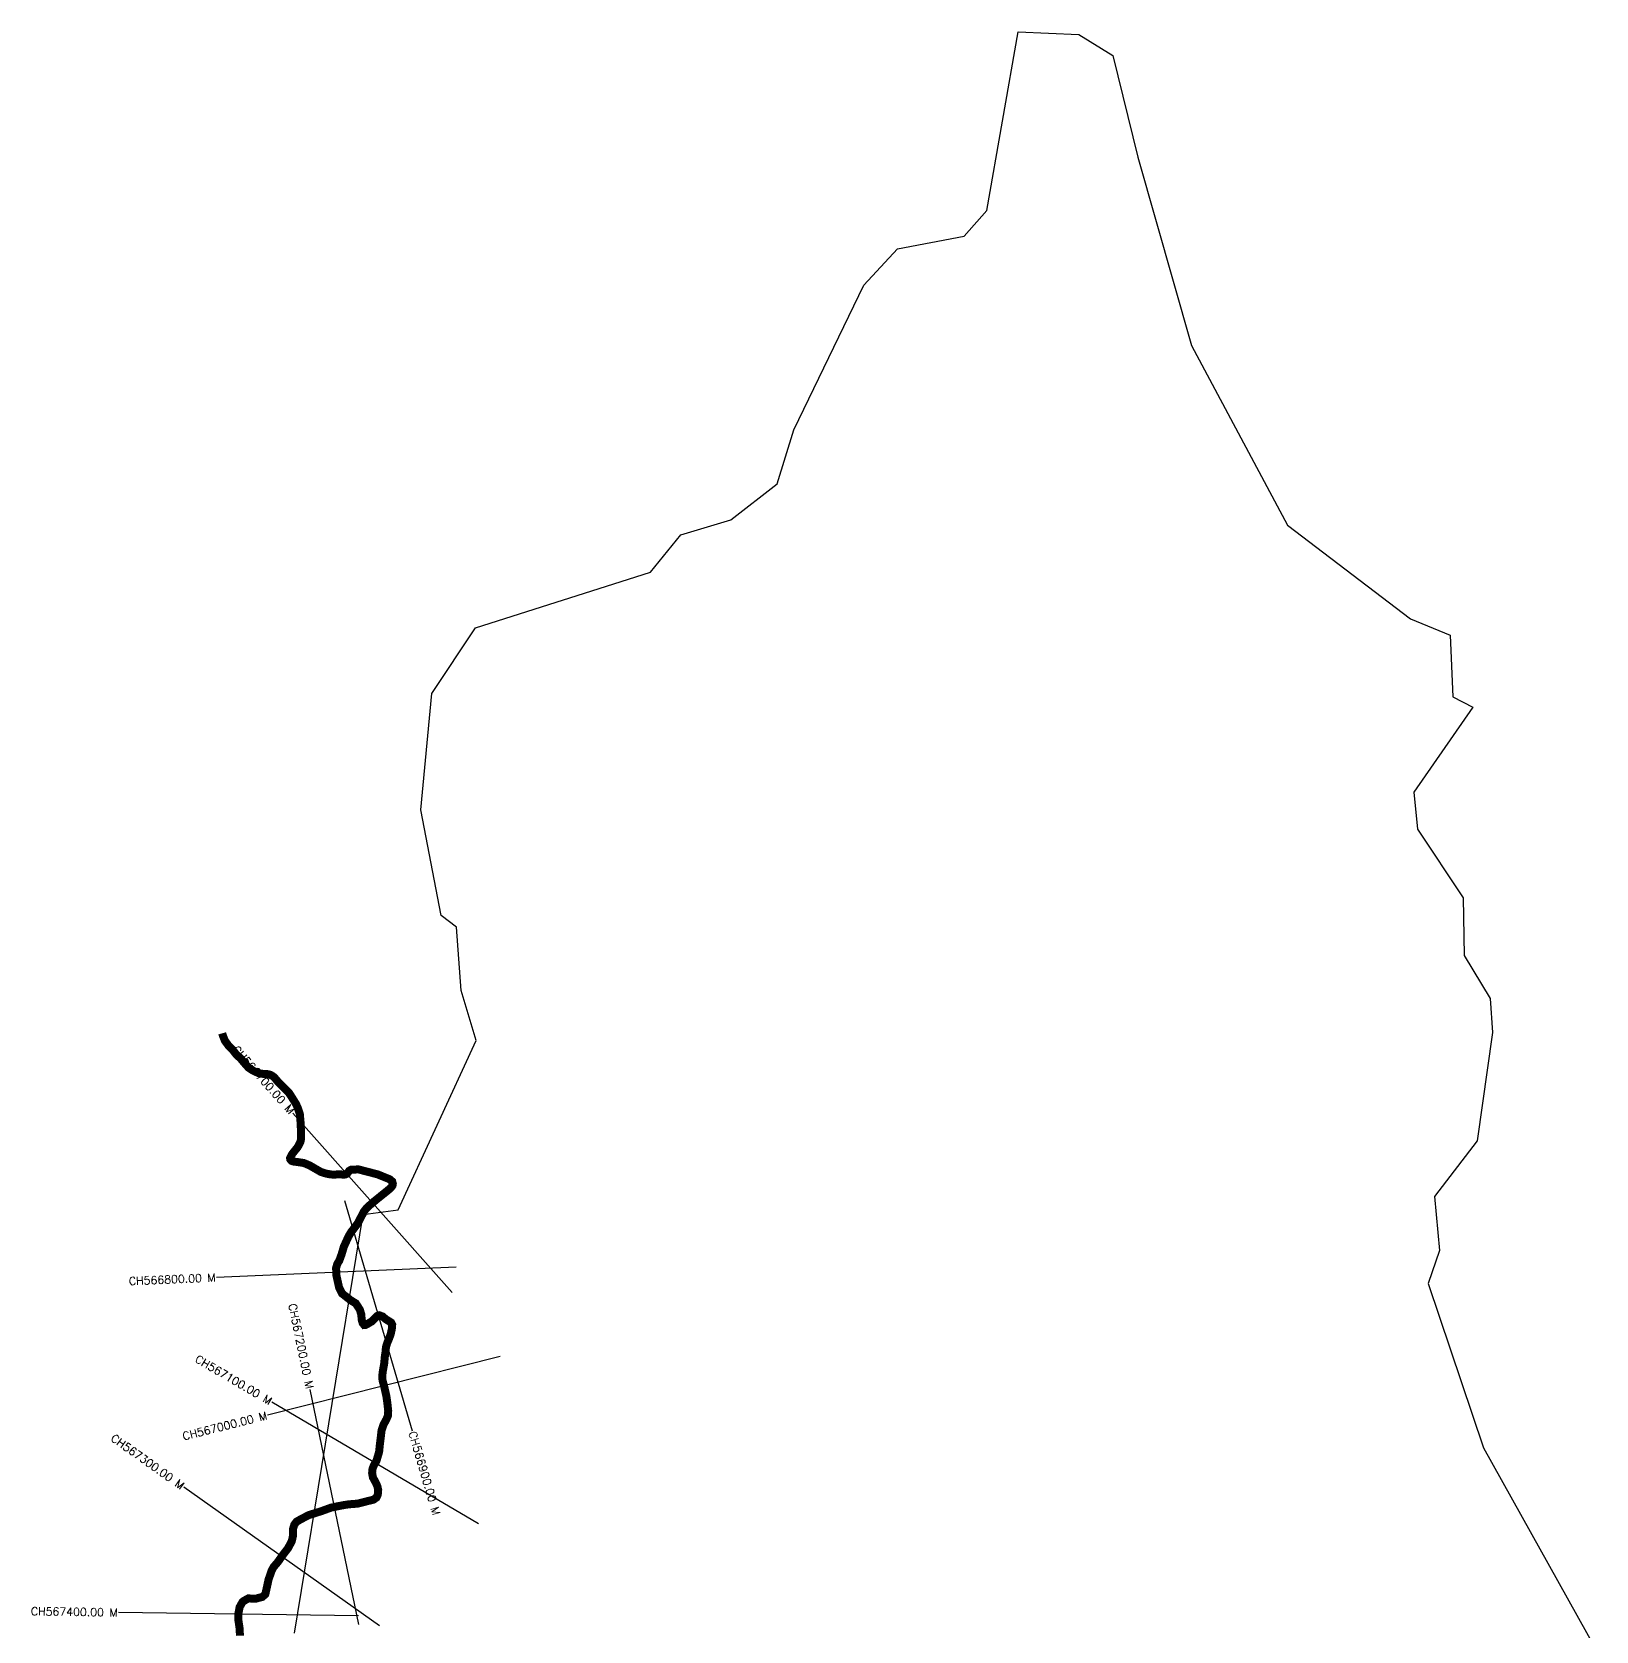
# Model space of a CAD drawing. Header units: metres. Extents: x 320373 to 323141, y 1845427 to 1849262.
# Drawn here: x 320384 to 322339, y 1847263 to 1849262 of the extents above; entities that cross this region are included whole.
import ezdxf
from ezdxf.enums import TextEntityAlignment as Align

# ---------------------------------------------------------------- set-up
doc = ezdxf.new("R2010")
doc.units = ezdxf.units.M
for name, color, linetype in [('CS', 134, 'Continuous'), ('CSMark', 6, 'Continuous'), ('UNPROTECTED', 10, 'Continuous'), ('VILLAGE BOUNDRY', 10, 'Continuous')]:
    doc.layers.add(name, color=color, linetype=linetype)
doc.styles.get("Standard").update_dxf_attribs({"font": 'simplex.shx'})

msp = doc.modelspace()

# ---------------------------------------------------------------- linework, layer by layer
at = {"layer": 'CS'}
for p, q in [((320909.2, 1847686.2), (320710.2, 1847910.6)), ((320774.5, 1847801.3), (320859.1, 1847513.4)), ((320914.2, 1847717.9), (320614.5, 1847705.1)), ((320969.4, 1847606.4), (320678.5, 1847533.1)), ((320792.7, 1847271.4), (320731.7, 1847565.1)), ((320942.4, 1847397.1), (320683.7, 1847549.1)), ((320818.6, 1847269.6), (320573.7, 1847442.8)), ((320792.1, 1847282), (320492.1, 1847286.4))]:
    msp.add_line(p, q, dxfattribs=at)
at = {"layer": 'UNPROTECTED', "const_width": 10, "flags": 128}
msp.add_lwpolyline([(320621.8, 1848010.2), (320622.6, 1848007.4), (320625.2, 1848000.9), (320629.9, 1847994.5), (320634.3, 1847990.3), (320639.8, 1847983.2), (320644.3, 1847979.3), (320651.1, 1847971.3), (320654.8, 1847967.2), (320660.5, 1847963.5), (320663.1, 1847962.2), (320667.7, 1847960.3), (320673.5, 1847959.4), (320677.6, 1847959.4), (320681.8, 1847958.4), (320685.1, 1847956.6), (320687.5, 1847954.4), (320692.1, 1847949), (320698.1, 1847943.1), (320704.8, 1847936.5), (320708.8, 1847930.4), (320713.7, 1847922.5), (320716, 1847917.8), (320718.9, 1847909.1), (320719.7, 1847899.7), (320720.3, 1847888.1), (320720.5, 1847878.9), (320719.6, 1847874.5), (320716.2, 1847868), (320709.6, 1847859.8), (320708.3, 1847857.6), (320706.7, 1847854.4), (320706.8, 1847852.8), (320708.5, 1847850.8), (320710.8, 1847850), (320717.5, 1847849.1), (320723.8, 1847848.1), (320730.9, 1847845.2), (320745.1, 1847837), (320751.7, 1847834.9), (320757.4, 1847833.8), (320763, 1847833.6), (320767.6, 1847834.1), (320770.7, 1847833.8), (320774, 1847833.5), (320776.3, 1847834), (320778, 1847834.9), (320780.5, 1847838.3), (320783.1, 1847839.8), (320792.3, 1847840.1), (320804.1, 1847837), (320815.9, 1847834), (320828, 1847829.1), (320831.3, 1847827.7), (320834.4, 1847825), (320835.1, 1847822.2), (320834.7, 1847819.9), (320832.5, 1847817), (320828.5, 1847813.6), (320810.1, 1847798.8), (320802.6, 1847792.1), (320799.1, 1847787.7), (320791.3, 1847772.8), (320782.7, 1847761.4), (320779.5, 1847755.9), (320773.9, 1847743.6), (320771.1, 1847734.1), (320768.2, 1847726.1), (320765.7, 1847722.1), (320764.2, 1847716.8), (320764.5, 1847708), (320768, 1847692.3), (320771.8, 1847684.9), (320782.4, 1847676.6), (320788.8, 1847672.7), (320793.8, 1847665), (320795.6, 1847659.2), (320796.3, 1847651.9), (320797.4, 1847648.1), (320799.4, 1847645.6), (320800.7, 1847645.7), (320803.9, 1847647.3), (320809.2, 1847650.4), (320813.3, 1847654.8), (320815.7, 1847657), (320818.3, 1847657.8), (320822.3, 1847656.3), (320826.7, 1847652.6), (320830.1, 1847650.6), (320833, 1847648.7), (320834.3, 1847646), (320833.8, 1847640.3), (320832.4, 1847634), (320830, 1847627.7), (320828, 1847622.9), (320826.5, 1847617.9), (320826.1, 1847612.8), (320825, 1847605.2), (320824.3, 1847597.4), (320822.7, 1847588.6), (320822, 1847583.1), (320822.2, 1847576.8), (320824.6, 1847567.5), (320827, 1847557), (320828.3, 1847547.9), (320829.3, 1847538.7), (320829.2, 1847532.8), (320827.2, 1847528), (320823.5, 1847521.2), (320821, 1847513.7), (320820.2, 1847506.6), (320818.9, 1847496.1), (320818, 1847487.2), (320814.6, 1847475.7), (320811.7, 1847470.9), (320809.7, 1847465.9), (320809.2, 1847460.6), (320810.3, 1847455), (320814, 1847448.2), (320815.9, 1847443.8), (320816.8, 1847439.6), (320816.7, 1847436), (320816.1, 1847433.2), (320814.6, 1847430), (320810.8, 1847427.3), (320804.8, 1847425.9), (320791, 1847422.4), (320780.5, 1847421.6), (320774.5, 1847420.7), (320765.4, 1847419), (320757.8, 1847417.4), (320745.7, 1847413), (320729.8, 1847408), (320718.8, 1847402.2), (320714.7, 1847399.8), (320711.9, 1847396), (320710.4, 1847390.9), (320710.5, 1847383), (320708.8, 1847375.5), (320704.1, 1847366.7), (320697.4, 1847358), (320691.2, 1847349.2), (320686.1, 1847343.3), (320683.5, 1847338.5), (320679.7, 1847327.3), (320677.3, 1847316.2), (320675.7, 1847309.2), (320671.9, 1847305.8), (320663.2, 1847303.5), (320654.5, 1847304), (320648.5, 1847300.6), (320647.1, 1847299.3), (320643.6, 1847293.1), (320642.1, 1847285.3), (320642, 1847277), (320643.6, 1847266.3), (320644, 1847257.4)], dxfattribs=at)
at = {"layer": 'VILLAGE BOUNDRY', "color": 3, "flags": 128}
for points in [[(320712.3, 1847260.4), (320797.9, 1847783.8), (320841.8, 1847789.5), (320939.1, 1848001.4), (320920.4, 1848063.7), (320914.9, 1848142.8), (320895.5, 1848157.4), (320870.2, 1848289.5), (320884, 1848434.7), (320938.4, 1848517), (321157.1, 1848586.5), (321195, 1848633.3), (321257.5, 1848652.1), (321315.6, 1848697.1), (321336.6, 1848764.5), (321423.8, 1848945), (321465.9, 1848990.6), (321549.3, 1849006.5), (321577.9, 1849038.7), (321616.9, 1849261.6)], [(321616.9, 1849261.6), (321692.7, 1849258.6)], [(321692.7, 1849258.6), (321735.1, 1849232.3), (321766.3, 1849105), (321833.4, 1848869.7), (321953.7, 1848645.2), (322107.2, 1848528.3), (322156.8, 1848507.7), (322160.1, 1848430.8), (322185.3, 1848417.6), (322111.4, 1848311.6), (322116.3, 1848265.2), (322173, 1848179.5), (322174.5, 1848107.3), (322207, 1848053.8), (322209.7, 1848011.4), (322190.6, 1847875.8), (322137.2, 1847806.3), (322143.4, 1847738.9), (322129.4, 1847697.4), (322198.5, 1847492.1), (322339.3, 1847239.7)]]:
    msp.add_lwpolyline(points, dxfattribs=at)

# ---------------------------------------------------------------- texts
at = {"layer": 'CSMark'}
for s, rotation, p in [('CH566700.00 M', 311.5653, (320709.5, 1847911.4)), ('CH566800.00 M', 2.4494, (320613.5, 1847705.1)), ('CH567200.00 M', 281.7402, (320731.5, 1847566.1)), ('CH567100.00 M', 329.5613, (320682.9, 1847549.6)), ('CH567000.00 M', 14.1476, (320677.6, 1847532.8)), ('CH567300.00 M', 324.7299, (320572.9, 1847443.4)), ('CH567400.00 M', 359.1622, (320491.1, 1847286.4))]:
    msp.add_text(s, height=10, rotation=rotation, dxfattribs=at).set_placement(p, align=Align.MIDDLE_RIGHT)
msp.add_text('CH566900.00 M', height=10, rotation=286.379, dxfattribs=at).set_placement((320859.4, 1847512.5), align=Align.MIDDLE_LEFT)

doc.saveas('drawing.dxf')
